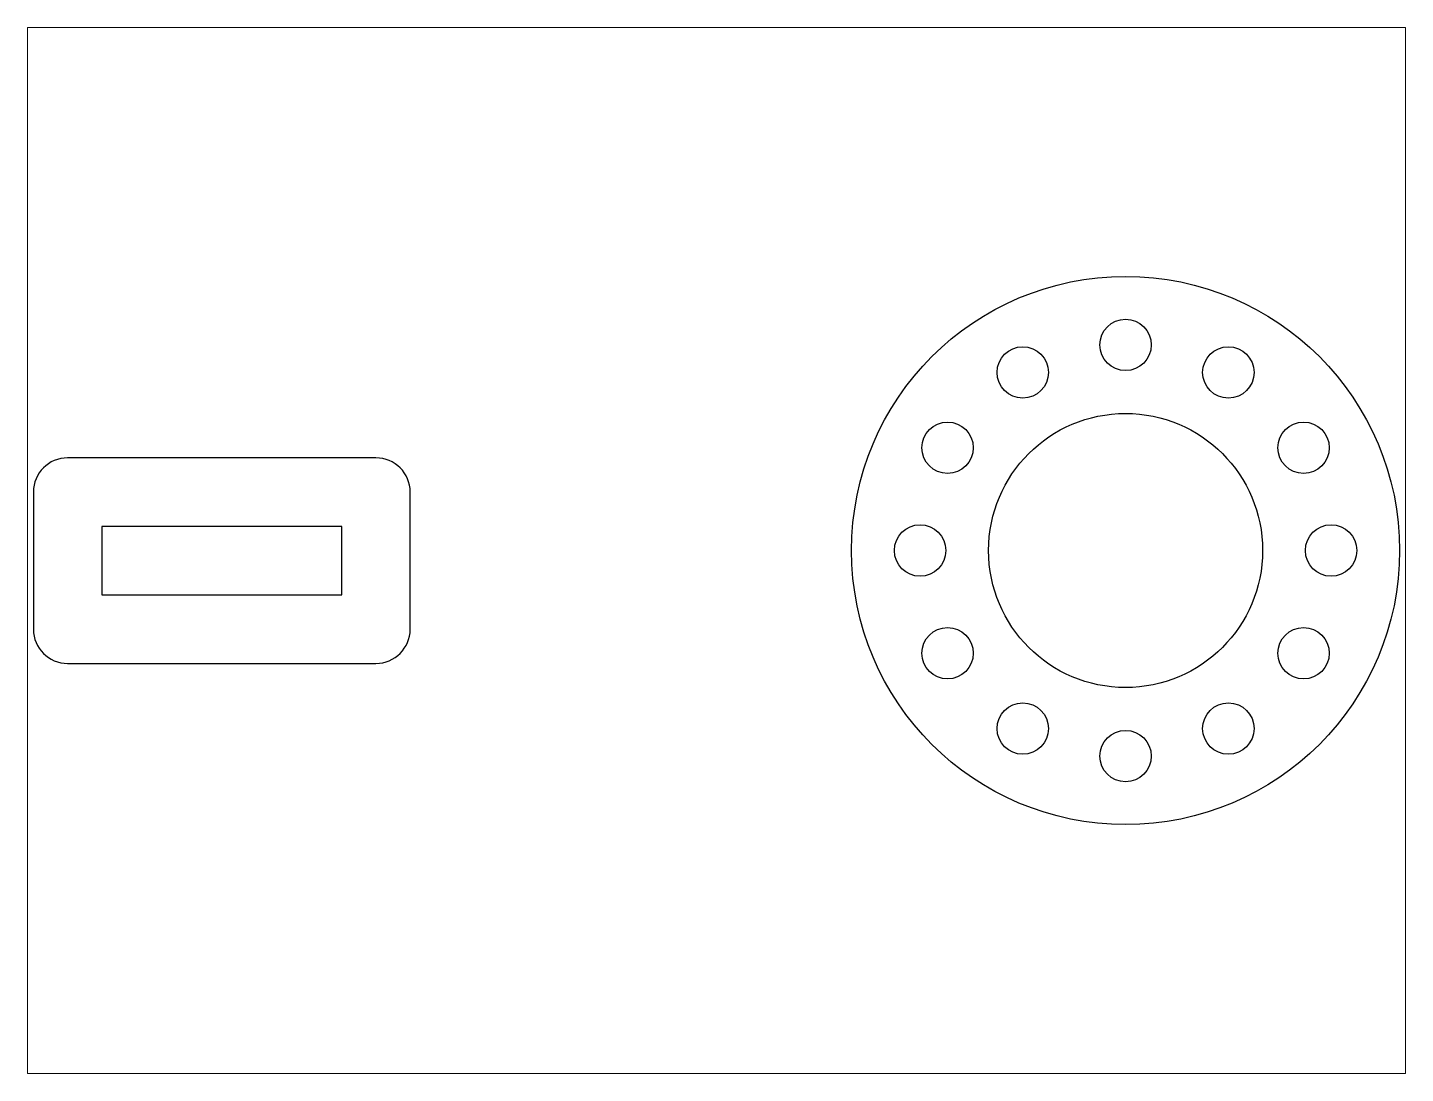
# Paper-space layout 'Layout2' of a CAD drawing. Header units: millimetres. Extents: x 26 to 231, y 20 to 176.
# The model-space entities are those that its viewports show. They can reach past a viewport. Long polylines and large blocks are cut down to what shows.
import ezdxf

# ---------------------------------------------------------------- set-up
doc = ezdxf.new("R2010")
doc.units = ezdxf.units.MM

msp = doc.modelspace()

# ---------------------------------------------------------------- linework, layer by layer
at = {"color": 7, "linetype": 'Continuous', "lineweight": 25}
for p, q in [((17.375, 15.997), (8.375, 15.997)), ((7.375, 14.997), (7.375, 10.997)), ((18.375, 10.997), (18.375, 14.997)), ((9.375, 13.997), (9.375, 11.997)), ((16.375, 13.997), (9.375, 13.997)), ((16.375, 11.997), (16.375, 13.997)), ((9.375, 11.997), (16.375, 11.997)), ((8.375, 9.997), (17.375, 9.997))]:
    msp.add_line(p, q, dxfattribs=at)
for centre, radius in [((39.261, 13.293), 8), ((39.261, 19.293), 0.75), ((36.261, 18.489), 0.75), ((42.261, 18.489), 0.75), ((34.065, 16.293), 0.75), ((39.261, 13.293), 4), ((44.457, 16.293), 0.75), ((33.261, 13.293), 0.75), ((45.261, 13.293), 0.75), ((34.065, 10.293), 0.75), ((44.457, 10.293), 0.75), ((36.261, 8.097), 0.75), ((42.261, 8.097), 0.75), ((39.261, 7.293), 0.75)]:
    msp.add_circle(centre, radius, dxfattribs=at)
for centre, start, end in [((8.375, 14.997), 90, 180), ((17.375, 14.997), 0, 90), ((8.375, 10.997), 180, 270), ((17.375, 10.997), 270, 0)]:
    msp.add_arc(centre, 1, start, end, dxfattribs=at)

psp = doc.layouts.new('Layout2')

# ---------------------------------------------------------------- viewports
at = {"layer": '0'}
psp.add_viewport(center=(128.5, 97.5), size=(205.6, 156), view_center_point=(27.318, 13.293), view_height=30.52239, dxfattribs=at)

doc.saveas('drawing.dxf')
